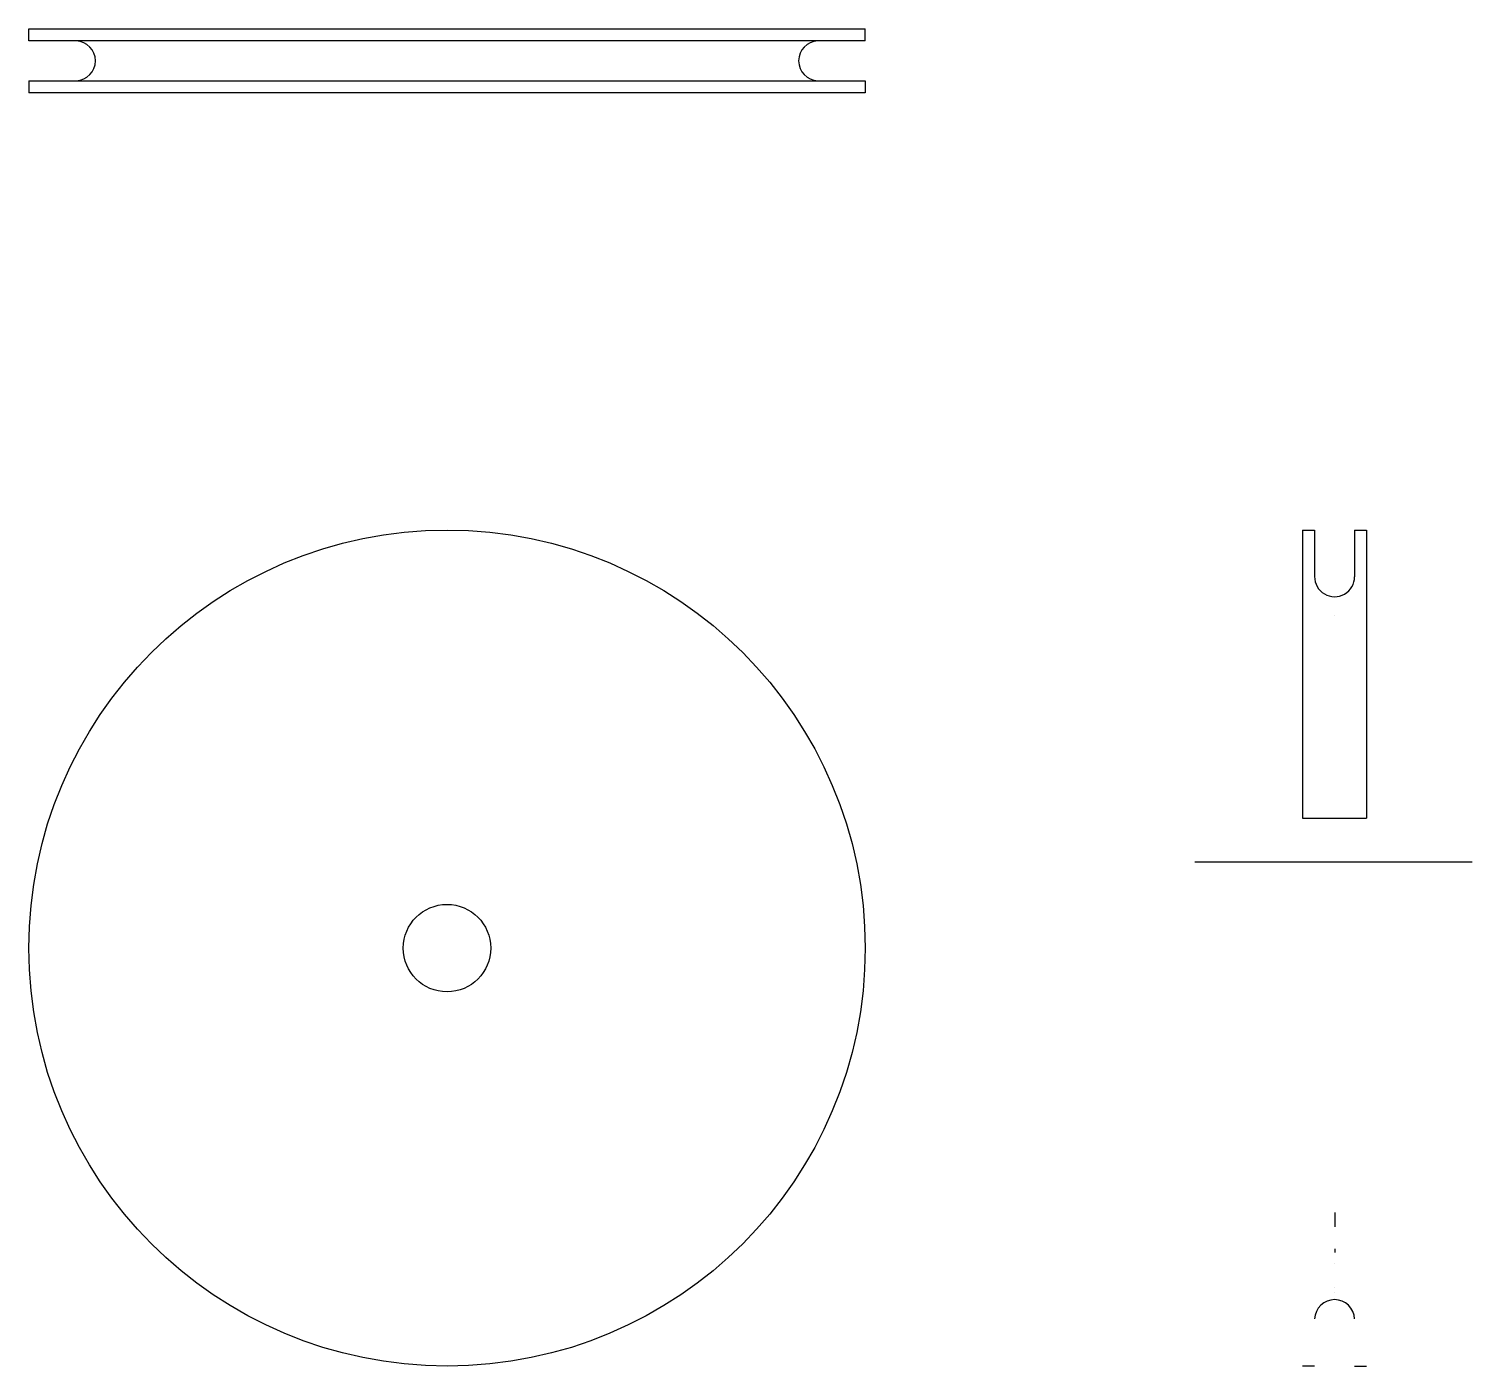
# Model space of a CAD drawing. Extents: x -8712 to 1826, y -2785 to 399.
# Drawn here: x -1166.8 to -836.8, y -1728.3 to -1422.5 of the extents above; entities that cross this region are included whole.
import ezdxf

# ---------------------------------------------------------------- set-up
doc = ezdxf.new("R2010")
doc.units = 0
doc.layers.get('0').update_dxf_attribs({"linetype": 'CONTINUOUS'})
doc.layers.add('OUTLINE', color=7, linetype='CONTINUOUS')

msp = doc.modelspace()

# ---------------------------------------------------------------- linework, layer by layer
at = {"color": 1}
for p, q in [((-1166.76421, -1425.28029), (-1166.76421, -1422.532817)), ((-1166.76421, -1422.532817), (-975.576988, -1422.532817)), ((-1071.170599, -1425.28029), (-1166.76421, -1425.28029)), ((-975.576988, -1425.28029), (-1071.170599, -1425.28029)), ((-975.576988, -1425.28029), (-975.576988, -1422.532817)), ((-1166.76421, -1434.414808), (-1166.76421, -1437.162282)), ((-1166.76421, -1434.414808), (-975.576988, -1434.414808)), ((-975.576988, -1434.414808), (-975.576988, -1437.162282)), ((-1071.170599, -1437.162282), (-1166.76421, -1437.162282)), ((-975.576988, -1437.162282), (-1071.170599, -1437.162282)), ((-868.312255, -1556.648413), (-868.312255, -1556.646951)), ((-868.212255, -1693.183407), (-868.212255, -1696.521193)), ((-868.212255, -1701.529328), (-868.212255, -1702.360829)), ((-868.212255, -1704.840118), (-868.212255, -1704.841502)), ((-868.212255, -1710.390112), (-868.212255, -1710.391603)), ((-868.212255, -1711.584408), (-868.212255, -1711.585922)), ((-872.829514, -1728.349504), (-875.576988, -1728.349504)), ((-863.694996, -1728.349504), (-860.947523, -1728.349504))]:
    msp.add_line(p, q, dxfattribs=at)
for radius in [95.593611, 10]:
    msp.add_circle((-1071.170599, -1632.755893), radius, dxfattribs=at)
for centre, start, end in [((-1156.170599, -1429.897549), 0.619425, 87.026584), ((-986.170599, -1429.897549), 92.973416, 179.380575), ((-1156.170599, -1429.797549), 272.973416, 359.380575), ((-986.170599, -1429.797549), 180.619425, 267.026584), ((-868.212255, -1717.755893), 90.619366, 177.454944), ((-868.312255, -1717.755893), 2.545056, 89.380634)]:
    msp.add_arc(centre, 4.627143, start, end, dxfattribs=at)
at = {"layer": 'OUTLINE'}
for p, q in [((-875.576988, -1537.162282), (-872.829514, -1537.162282)), ((-875.576988, -1537.162282), (-875.576988, -1603.049433)), ((-872.829514, -1537.162282), (-872.829514, -1547.755893)), ((-863.694996, -1537.162282), (-860.947523, -1537.162282)), ((-863.694996, -1537.162282), (-863.694996, -1547.815659)), ((-860.947523, -1537.162282), (-860.947523, -1603.049433)), ((-875.576988, -1603.049433), (-860.947523, -1603.049433)), ((-900.23547, -1613.049433), (-836.818647, -1613.049433))]:
    msp.add_line(p, q, dxfattribs=at)
msp.add_arc((-868.262452, -1547.815853), 4.567456, 179.247812, 0.002437, dxfattribs=at)

doc.saveas('drawing.dxf')
